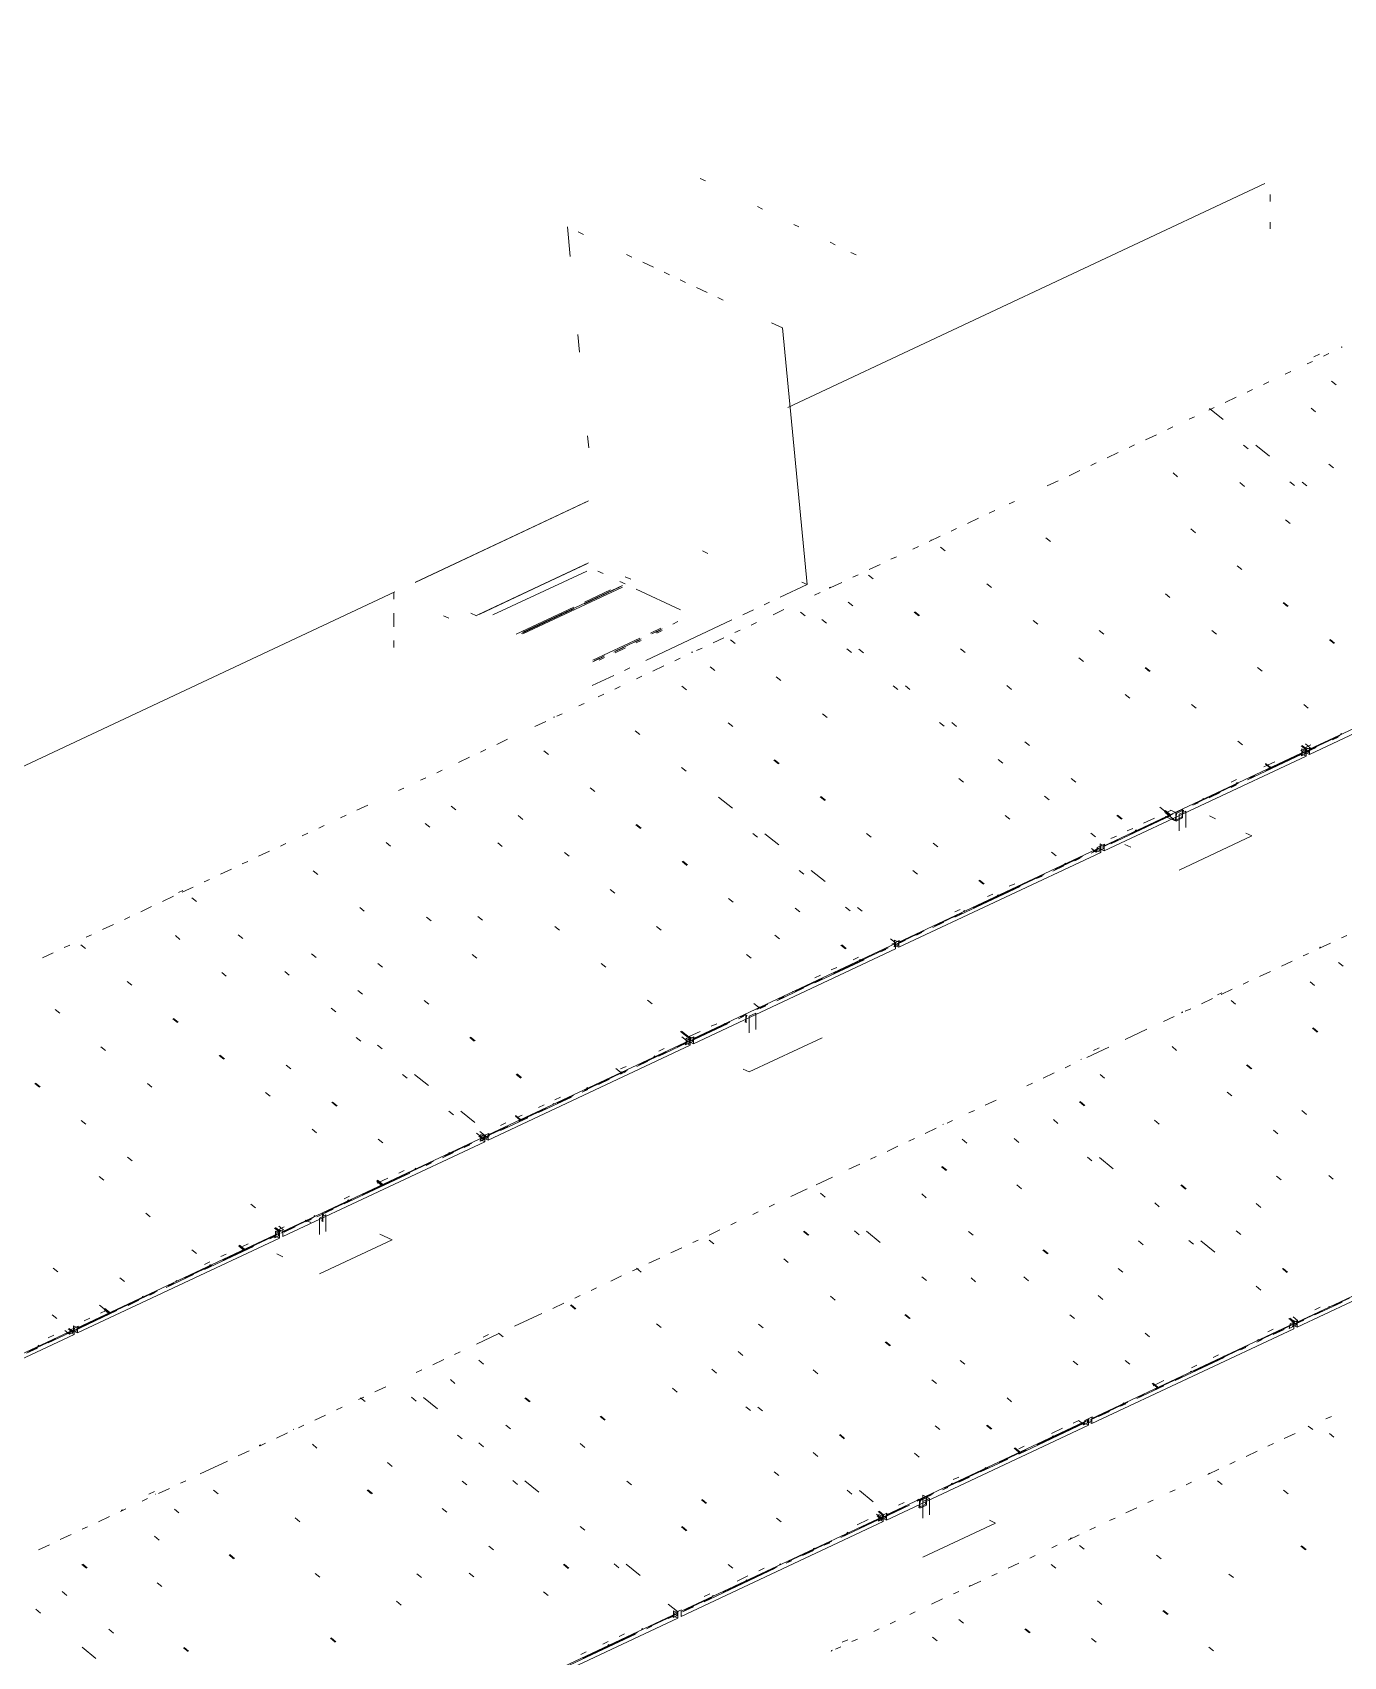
# Paper-space layout '03 3D Building and Roof' of a CAD drawing. Header units: millimetres. Extents: x 5 to 415, y 5 to 292.
# Drawn here: x 216.48 to 229.7, y 233.56 to 249.93 of the extents above; entities that cross this region are included whole.
import ezdxf

# ---------------------------------------------------------------- set-up
doc = ezdxf.new("R2010")
doc.units = ezdxf.units.MM
doc.layers.add('EXISTING', color=7, linetype='Continuous')
picture_1 = doc.add_image_def('image1.png', size_in_pixel=(1967, 1277))

# ---------------------------------------------------------------- blocks, each defined once
blk = doc.blocks.new('SHEET_03')
at = {"layer": 'EXISTING', "color": 250, "lineweight": 9}
for p, q in [((223.268, 248.431), (223.216, 248.456)), ((224.098, 246.149), (228.906, 248.406)), ((228.961, 248.294), (228.961, 248.224)), ((223.845, 248.148), (223.792, 248.173)), ((221.906, 247.668), (221.877, 247.969)), ((224.211, 247.968), (224.159, 247.993)), ((228.961, 248.016), (228.961, 247.947)), ((221.985, 247.918), (222.04, 247.892)), ((224.578, 247.788), (224.525, 247.813)), ((222.473, 247.689), (222.527, 247.664)), ((224.787, 247.685), (224.735, 247.711)), ((222.636, 247.613), (222.744, 247.562)), ((222.852, 247.511), (222.906, 247.486)), ((223.015, 247.435), (223.069, 247.409)), ((223.177, 247.358), (223.286, 247.307)), ((223.394, 247.257), (223.448, 247.231)), ((223.936, 247.002), (224.044, 246.951)), ((221.999, 246.705), (221.982, 246.885)), ((224.044, 246.951), (224.294, 244.363)), ((229.457, 246.684), (229.402, 246.659)), ((229.499, 246.665), (229.554, 246.691)), ((229.678, 246.756), (229.684, 246.759)), ((229.684, 246.759), (229.683, 246.752)), ((229.114, 246.484), (229.169, 246.51)), ((229.334, 246.587), (229.389, 246.613)), ((228.729, 246.303), (228.784, 246.329)), ((228.894, 246.381), (228.949, 246.406)), ((229.625, 246.377), (229.578, 246.414)), ((228.343, 246.122), (228.398, 246.148)), ((228.508, 246.2), (228.619, 246.251)), ((228.145, 246.029), (228.2, 246.055)), ((228.489, 246.027), (228.349, 246.139)), ((229.373, 246.141), (229.419, 246.104)), ((222.092, 245.741), (222.081, 245.862)), ((227.705, 245.822), (227.815, 245.874)), ((227.925, 245.926), (227.98, 245.952)), ((227.319, 245.641), (227.429, 245.693)), ((227.539, 245.745), (227.594, 245.771)), ((228.694, 245.77), (228.741, 245.733)), ((228.956, 245.657), (228.816, 245.768)), ((226.934, 245.461), (227.044, 245.512)), ((227.154, 245.564), (227.209, 245.59)), ((229.601, 245.539), (229.554, 245.577)), ((226.714, 245.357), (226.824, 245.409)), ((227.982, 245.488), (228.028, 245.45)), ((228.701, 245.353), (228.655, 245.391)), ((229.161, 245.399), (229.208, 245.362)), ((229.33, 245.36), (229.283, 245.397)), ((220.343, 244.386), (222.077, 245.2)), ((220.347, 244.388), (222.091, 245.207)), ((226.329, 245.176), (226.384, 245.202)), ((225.91, 244.98), (226.02, 245.032)), ((226.13, 245.083), (226.185, 245.109)), ((229.115, 245.017), (229.162, 244.98)), ((225.525, 244.799), (225.635, 244.851)), ((225.745, 244.902), (225.8, 244.928)), ((226.746, 244.796), (226.699, 244.833)), ((228.21, 244.886), (228.163, 244.924)), ((223.238, 244.702), (223.294, 244.676)), ((225.36, 244.721), (225.415, 244.747)), ((225.545, 244.816), (225.543, 244.808)), ((225.685, 244.704), (225.638, 244.741)), ((220.96, 244.052), (222.072, 244.573)), ((222.091, 244.582), (220.981, 244.061)), ((222.077, 244.576), (220.994, 244.067)), ((224.919, 244.515), (225.029, 244.566)), ((225.139, 244.618), (225.194, 244.644)), ((228.677, 244.516), (228.63, 244.553)), ((222.072, 244.5), (221.127, 244.057)), ((221.427, 243.883), (222.431, 244.354)), ((222.048, 244.17), (222.417, 244.343)), ((222.238, 244.474), (222.183, 244.5)), ((222.46, 244.37), (222.405, 244.396)), ((222.46, 244.443), (222.516, 244.417)), ((224.023, 244.236), (224.294, 244.363)), ((224.294, 244.363), (224.24, 244.388)), ((224.534, 244.334), (224.644, 244.386)), ((224.754, 244.437), (224.809, 244.463)), ((224.959, 244.423), (224.913, 244.46)), ((226.152, 244.334), (226.105, 244.371)), ((199.371, 234.541), (220.136, 244.289)), ((220.127, 244.285), (220.127, 244.215)), ((221.427, 243.866), (222.431, 244.337)), ((222.312, 244.311), (222.048, 244.187)), ((223.016, 244.109), (222.572, 244.318)), ((223.861, 244.159), (223.915, 244.185)), ((224.369, 244.256), (224.424, 244.282)), ((224.518, 244.327), (224.52, 244.334)), ((224.525, 244.33), (224.518, 244.327)), ((224.52, 244.334), (224.527, 244.338)), ((224.527, 244.338), (224.525, 244.33)), ((224.707, 244.186), (224.753, 244.149)), ((227.951, 244.234), (227.905, 244.271)), ((229.091, 244.179), (229.137, 244.142)), ((229.144, 244.145), (229.097, 244.182)), ((220.127, 244.077), (220.127, 243.938)), ((220.627, 244.05), (220.682, 244.024)), ((220.96, 244.05), (220.905, 244.076)), ((221.942, 244.137), (221.361, 243.864)), ((221.413, 243.872), (221.942, 244.12)), ((223.644, 244.058), (223.752, 244.109)), ((223.95, 244.06), (224.06, 244.112)), ((224.227, 244.086), (224.274, 244.049)), ((225.373, 244.086), (225.42, 244.049)), ((225.427, 244.052), (225.38, 244.089)), ((222.669, 243.6), (223.536, 244.007)), ((222.82, 243.923), (222.714, 243.873)), ((222.728, 243.867), (222.833, 243.917)), ((222.767, 243.882), (222.82, 243.906)), ((222.78, 243.875), (222.833, 243.9)), ((222.939, 243.966), (222.992, 243.991)), ((223.565, 243.879), (223.62, 243.905)), ((223.73, 243.956), (223.785, 243.982)), ((224.489, 243.973), (224.443, 244.01)), ((226.619, 243.963), (226.573, 244)), ((227.286, 243.863), (227.239, 243.9)), ((228.419, 243.863), (228.372, 243.9)), ((220.127, 243.799), (220.127, 243.73)), ((222.609, 243.824), (222.133, 243.601)), ((222.344, 243.683), (222.45, 243.733)), ((222.358, 243.694), (222.622, 243.818)), ((222.358, 243.677), (222.463, 243.727)), ((222.556, 243.782), (222.609, 243.807)), ((222.569, 243.776), (222.622, 243.801)), ((223.18, 243.698), (223.235, 243.724)), ((223.345, 243.776), (223.455, 243.827)), ((223.568, 243.77), (223.522, 243.807)), ((224.695, 243.715), (224.741, 243.678)), ((224.863, 243.676), (224.816, 243.713)), ((225.84, 243.715), (225.887, 243.678)), ((229.558, 243.808), (229.605, 243.771)), ((229.611, 243.774), (229.565, 243.811)), ((222.133, 243.584), (222.239, 243.634)), ((222.146, 243.594), (222.252, 243.644)), ((222.199, 243.603), (222.252, 243.627)), ((222.739, 243.491), (222.85, 243.543)), ((222.96, 243.595), (223.015, 243.621)), ((223.129, 243.681), (223.136, 243.685)), ((223.136, 243.685), (223.134, 243.677)), ((223.316, 243.533), (223.363, 243.496)), ((227.033, 243.626), (227.08, 243.589)), ((227.7, 243.526), (227.746, 243.489)), ((227.753, 243.492), (227.706, 243.529)), ((228.832, 243.527), (228.879, 243.49)), ((229.357, 242.704), (231.394, 243.66)), ((229.357, 242.652), (231.394, 243.608)), ((222.127, 243.346), (222.344, 243.447)), ((222.452, 243.498), (222.506, 243.524)), ((222.574, 243.414), (222.629, 243.44)), ((223.982, 243.433), (224.029, 243.396)), ((222.189, 243.233), (222.244, 243.259)), ((222.354, 243.311), (222.409, 243.336)), ((223.077, 243.303), (223.03, 243.34)), ((225.162, 243.344), (225.209, 243.307)), ((225.33, 243.305), (225.284, 243.342)), ((226.308, 243.345), (226.354, 243.307)), ((227.5, 243.255), (227.547, 243.218)), ((221.77, 243.036), (221.826, 243.062)), ((221.991, 243.14), (222.046, 243.166)), ((224.45, 243.062), (224.496, 243.025)), ((228.167, 243.155), (228.214, 243.118)), ((229.3, 243.156), (229.346, 243.119)), ((221.55, 242.933), (221.66, 242.985)), ((221.738, 243.028), (221.745, 243.032)), ((221.745, 243.032), (221.743, 243.024)), ((222.607, 242.853), (222.56, 242.89)), ((223.544, 242.932), (223.497, 242.969)), ((225.629, 242.974), (225.676, 242.936)), ((225.798, 242.935), (225.751, 242.972)), ((221.165, 242.752), (221.275, 242.804)), ((226.536, 242.743), (226.489, 242.78)), ((228.634, 242.784), (228.681, 242.747)), ((229.274, 242.737), (229.321, 242.7)), ((229.282, 242.708), (229.324, 242.688)), ((229.282, 242.656), (229.282, 242.708)), ((229.329, 242.704), (229.283, 242.741)), ((229.29, 242.725), (229.337, 242.687)), ((229.305, 242.712), (229.352, 242.675)), ((229.363, 242.72), (229.316, 242.757)), ((229.371, 242.749), (229.316, 242.723)), ((229.316, 242.723), (229.316, 242.671)), ((229.357, 242.704), (229.316, 242.723)), ((229.316, 242.671), (229.426, 242.723)), ((229.363, 242.72), (229.321, 242.7)), ((229.337, 242.687), (229.667, 242.843)), ((229.352, 242.675), (229.363, 242.72)), ((229.591, 242.8), (229.646, 242.826)), ((229.673, 242.859), (229.672, 242.852)), ((229.672, 242.852), (229.678, 242.855)), ((229.68, 242.862), (229.673, 242.859)), ((229.678, 242.855), (229.68, 242.862)), ((220.78, 242.571), (220.89, 242.623)), ((221, 242.675), (221.055, 242.701)), ((221.686, 242.65), (221.639, 242.687)), ((223.958, 242.595), (224.004, 242.558)), ((224.011, 242.561), (223.964, 242.598)), ((226.265, 242.564), (226.218, 242.601)), ((227.288, 241.732), (229.324, 242.688)), ((227.288, 241.68), (229.324, 242.636)), ((228.732, 242.397), (229.282, 242.656)), ((229.007, 242.578), (228.897, 242.527)), ((228.96, 242.518), (228.913, 242.555)), ((228.915, 242.562), (228.961, 242.525)), ((228.918, 242.491), (229.303, 242.672)), ((229.319, 242.659), (229.272, 242.696)), ((229.288, 242.685), (229.277, 242.639)), ((229.277, 242.639), (229.319, 242.659)), ((229.324, 242.636), (229.282, 242.656)), ((229.329, 242.704), (229.288, 242.685)), ((229.321, 242.7), (229.31, 242.655)), ((229.31, 242.655), (229.352, 242.675)), ((229.316, 242.671), (229.357, 242.652)), ((229.319, 242.659), (229.329, 242.704)), ((229.324, 242.688), (229.324, 242.636)), ((229.357, 242.652), (229.357, 242.704)), ((220.395, 242.391), (220.45, 242.416)), ((220.56, 242.468), (220.615, 242.494)), ((223.074, 242.482), (223.027, 242.519)), ((225.87, 242.372), (225.824, 242.409)), ((227.003, 242.373), (226.956, 242.41)), ((228.622, 242.398), (228.567, 242.372)), ((228.753, 242.413), (228.808, 242.439)), ((228.961, 242.525), (228.96, 242.518)), ((228.96, 242.518), (228.966, 242.521)), ((228.968, 242.528), (228.961, 242.525)), ((228.966, 242.521), (228.968, 242.528)), ((220.174, 242.287), (220.229, 242.313)), ((222.153, 242.279), (222.106, 242.316)), ((223.541, 242.111), (223.401, 242.222)), ((224.425, 242.225), (224.472, 242.187)), ((224.478, 242.191), (224.432, 242.228)), ((226.732, 242.193), (226.685, 242.23)), ((228.202, 242.155), (228.643, 242.362)), ((228.347, 242.216), (228.457, 242.268)), ((228.567, 242.32), (228.622, 242.346)), ((228.622, 242.366), (228.62, 242.358)), ((228.62, 242.358), (228.627, 242.361)), ((228.629, 242.369), (228.622, 242.366)), ((228.627, 242.361), (228.629, 242.369)), ((219.756, 242.091), (219.866, 242.142)), ((220.707, 242.132), (220.754, 242.094)), ((227.542, 241.845), (227.982, 242.052)), ((227.85, 242.121), (227.943, 242.047)), ((227.941, 242.04), (227.895, 242.077)), ((227.948, 242.043), (227.901, 242.08)), ((227.95, 242.05), (227.903, 242.087)), ((227.961, 242.087), (227.906, 242.062)), ((228.003, 241.987), (227.909, 242.061)), ((227.955, 242.089), (228.01, 242.066)), ((228.02, 242.06), (228.003, 241.987)), ((228.077, 242.097), (228.01, 242.066)), ((228.01, 242.066), (228.013, 241.981)), ((228.086, 242.091), (228.02, 242.06)), ((228.045, 242.05), (228.111, 242.081)), ((228.07, 242.019), (228.086, 242.091)), ((228.079, 242.013), (228.077, 242.097)), ((228.111, 241.914), (228.111, 242.081)), ((228.182, 242.139), (228.237, 242.165)), ((228.282, 242.206), (228.281, 242.199)), ((228.281, 242.199), (228.287, 242.202)), ((228.289, 242.209), (228.282, 242.206)), ((228.287, 242.202), (228.289, 242.209)), ((219.37, 241.91), (219.426, 241.936)), ((219.591, 242.013), (219.646, 242.039)), ((220.49, 241.918), (220.443, 241.955)), ((221.427, 241.997), (221.381, 242.035)), ((222.567, 241.942), (222.613, 241.905)), ((222.62, 241.908), (222.573, 241.945)), ((226.338, 242.001), (226.291, 242.038)), ((227.356, 241.751), (227.961, 242.035)), ((227.417, 242.036), (227.463, 241.999)), ((227.47, 242.002), (227.423, 242.039)), ((227.576, 241.907), (227.521, 241.881)), ((227.604, 241.888), (227.602, 241.88)), ((227.61, 241.891), (227.604, 241.888)), ((227.609, 241.883), (227.61, 241.891)), ((227.796, 242.01), (227.686, 241.958)), ((228.013, 241.981), (227.903, 242.027)), ((227.943, 242.047), (227.941, 242.04)), ((227.941, 242.04), (227.948, 242.043)), ((227.95, 242.05), (227.943, 242.047)), ((227.948, 242.043), (227.95, 242.05)), ((228.003, 241.987), (228.07, 242.019)), ((228.013, 241.981), (228.079, 242.013)), ((228.045, 242.05), (228.045, 241.883)), ((228.411, 242.003), (228.35, 242.032)), ((218.985, 241.729), (219.04, 241.755)), ((219.205, 241.832), (219.26, 241.858)), ((220.095, 241.726), (220.049, 241.763)), ((221.175, 241.761), (221.221, 241.724)), ((223.746, 241.854), (223.793, 241.817)), ((224.008, 241.741), (223.868, 241.852)), ((224.892, 241.854), (224.939, 241.817)), ((225.612, 241.72), (225.565, 241.757)), ((227.199, 241.822), (227.153, 241.86)), ((227.259, 241.733), (227.218, 241.713)), ((227.251, 241.729), (227.241, 241.683)), ((227.246, 241.752), (227.246, 241.7)), ((227.288, 241.732), (227.246, 241.752)), ((227.249, 241.687), (227.259, 241.733)), ((227.293, 241.748), (227.251, 241.729)), ((227.267, 241.716), (227.432, 241.793)), ((227.282, 241.703), (227.293, 241.748)), ((227.288, 241.68), (227.288, 241.732)), ((227.411, 241.829), (227.356, 241.803)), ((227.495, 241.745), (227.556, 241.716)), ((227.602, 241.88), (227.609, 241.883)), ((228.045, 241.487), (228.778, 241.831)), ((228.778, 241.831), (228.717, 241.86)), ((218.6, 241.548), (218.655, 241.574)), ((218.765, 241.626), (218.875, 241.677)), ((221.895, 241.627), (221.848, 241.664)), ((223.034, 241.572), (223.081, 241.534)), ((223.087, 241.538), (223.041, 241.575)), ((225.218, 240.76), (227.254, 241.716)), ((225.218, 240.708), (227.254, 241.664)), ((226.805, 241.631), (226.758, 241.668)), ((226.793, 241.493), (227.068, 241.623)), ((226.992, 241.581), (227.047, 241.606)), ((227.158, 241.658), (227.213, 241.684)), ((227.207, 241.668), (227.161, 241.705)), ((227.178, 241.674), (227.233, 241.7)), ((227.218, 241.713), (227.207, 241.668)), ((227.207, 241.668), (227.249, 241.687)), ((227.254, 241.664), (227.213, 241.684)), ((227.241, 241.683), (227.282, 241.703)), ((227.246, 241.7), (227.288, 241.68)), ((227.254, 241.716), (227.254, 241.664)), ((218.38, 241.445), (218.49, 241.496)), ((219.316, 241.479), (219.363, 241.441)), ((224.214, 241.483), (224.26, 241.446)), ((224.475, 241.37), (224.335, 241.481)), ((225.359, 241.483), (225.406, 241.446)), ((225.968, 241.106), (226.683, 241.442)), ((226.607, 241.4), (226.662, 241.426)), ((226.772, 241.477), (226.882, 241.529)), ((226.892, 241.553), (226.89, 241.546)), ((226.89, 241.546), (226.897, 241.549)), ((226.898, 241.556), (226.892, 241.553)), ((226.897, 241.549), (226.898, 241.556)), ((217.958, 241.26), (218, 241.28)), ((217.995, 241.264), (218.105, 241.315)), ((218.215, 241.367), (218.27, 241.393)), ((222.308, 241.29), (222.355, 241.253)), ((225.782, 241.012), (226.442, 241.322)), ((226.026, 241.383), (226.073, 241.346)), ((226.079, 241.349), (226.032, 241.386)), ((226.167, 241.245), (226.112, 241.219)), ((226.213, 241.235), (226.211, 241.227)), ((226.219, 241.238), (226.213, 241.235)), ((226.218, 241.23), (226.219, 241.238)), ((226.387, 241.348), (226.332, 241.323)), ((217.576, 241.067), (217.686, 241.119)), ((217.796, 241.171), (217.906, 241.222)), ((218.14, 241.169), (218.093, 241.206)), ((219.784, 241.108), (219.83, 241.071)), ((223.501, 241.201), (223.548, 241.164)), ((224.221, 241.067), (224.174, 241.104)), ((224.681, 241.112), (224.728, 241.075)), ((224.849, 241.073), (224.803, 241.11)), ((225.837, 241.09), (225.782, 241.064)), ((225.873, 241.075), (225.872, 241.068)), ((225.872, 241.068), (225.878, 241.071)), ((225.88, 241.078), (225.873, 241.075)), ((225.878, 241.071), (225.88, 241.078)), ((226.211, 241.227), (226.218, 241.23)), ((217.191, 240.886), (217.301, 240.938)), ((217.411, 240.99), (217.466, 241.016)), ((220.504, 240.974), (220.457, 241.011)), ((220.976, 241.019), (221.023, 240.982)), ((221.798, 240.88), (221.752, 240.917)), ((222.776, 240.919), (222.822, 240.882)), ((225.561, 240.909), (225.672, 240.96)), ((225.582, 240.925), (225.857, 241.054)), ((217.026, 240.809), (217.081, 240.835)), ((217.926, 240.826), (217.972, 240.788)), ((218.607, 240.798), (218.56, 240.835)), ((223.148, 239.789), (225.185, 240.745)), ((223.968, 240.83), (224.015, 240.793)), ((225.135, 240.794), (225.181, 240.757)), ((225.19, 240.761), (225.148, 240.741)), ((225.181, 240.757), (225.171, 240.712)), ((225.176, 240.78), (225.176, 240.728)), ((225.218, 240.76), (225.176, 240.78)), ((225.176, 240.728), (225.286, 240.78)), ((225.179, 240.715), (225.19, 240.761)), ((225.223, 240.777), (225.181, 240.757)), ((225.185, 240.745), (225.185, 240.693)), ((225.197, 240.744), (225.472, 240.873)), ((225.213, 240.731), (225.223, 240.777)), ((225.218, 240.708), (225.218, 240.76)), ((225.396, 240.831), (225.451, 240.857)), ((229.459, 240.699), (229.569, 240.75)), ((229.679, 240.802), (229.734, 240.828)), ((216.585, 240.602), (216.695, 240.654)), ((216.805, 240.706), (216.86, 240.731)), ((217.02, 240.695), (216.973, 240.732)), ((219.345, 240.607), (219.298, 240.644)), ((220.917, 240.637), (220.964, 240.6)), ((223.148, 239.737), (225.185, 240.693)), ((223.729, 240.6), (223.682, 240.637)), ((224.372, 240.35), (224.868, 240.583)), ((224.558, 240.444), (225.109, 240.703)), ((224.635, 240.73), (224.682, 240.693)), ((224.688, 240.696), (224.642, 240.733)), ((224.813, 240.609), (224.758, 240.583)), ((224.822, 240.582), (224.82, 240.574)), ((224.828, 240.585), (224.822, 240.582)), ((224.827, 240.577), (224.828, 240.585)), ((225.033, 240.661), (225.088, 240.686)), ((225.171, 240.712), (225.213, 240.731)), ((225.176, 240.728), (225.218, 240.708)), ((229.294, 240.621), (229.349, 240.647)), ((229.461, 240.7), (229.463, 240.708)), ((229.468, 240.704), (229.461, 240.7)), ((229.463, 240.708), (229.47, 240.711)), ((229.47, 240.711), (229.468, 240.704)), ((218.393, 240.455), (218.439, 240.418)), ((219.074, 240.427), (219.028, 240.464)), ((220.012, 240.507), (219.965, 240.544)), ((222.266, 240.509), (222.219, 240.546)), ((224.427, 240.428), (224.372, 240.402)), ((224.592, 240.506), (224.537, 240.48)), ((224.82, 240.574), (224.827, 240.577)), ((228.854, 240.414), (228.964, 240.466)), ((229.074, 240.518), (229.184, 240.569)), ((229.649, 240.555), (229.696, 240.517)), ((217.487, 240.325), (217.44, 240.362)), ((219.812, 240.236), (219.766, 240.273)), ((223.987, 240.17), (224.262, 240.299)), ((224.148, 240.259), (224.15, 240.266)), ((224.173, 240.263), (224.448, 240.393)), ((228.468, 240.233), (228.578, 240.285)), ((228.688, 240.337), (228.744, 240.363)), ((229.409, 240.322), (229.363, 240.36)), ((219.542, 240.057), (219.495, 240.094)), ((220.479, 240.136), (220.432, 240.173)), ((222.733, 240.139), (222.686, 240.176)), ((223.757, 240.141), (223.804, 240.104)), ((223.788, 240.082), (223.898, 240.134)), ((223.804, 240.104), (223.802, 240.096)), ((223.802, 240.096), (223.809, 240.099)), ((223.81, 240.107), (223.804, 240.104)), ((223.809, 240.099), (223.81, 240.107)), ((223.822, 240.092), (223.877, 240.118)), ((224.008, 240.186), (224.063, 240.212)), ((228.105, 240.063), (228.16, 240.089)), ((228.27, 240.14), (228.38, 240.192)), ((228.432, 240.23), (228.474, 240.249)), ((228.613, 240.135), (228.567, 240.173)), ((216.761, 240.043), (216.715, 240.08)), ((217.901, 239.988), (217.948, 239.951)), ((217.954, 239.954), (217.908, 239.991)), ((223.106, 239.756), (223.492, 239.937)), ((223.127, 239.772), (223.513, 239.953)), ((223.382, 239.937), (223.327, 239.912)), ((223.464, 239.944), (223.462, 239.937)), ((223.462, 239.937), (223.469, 239.94)), ((223.602, 239.989), (223.657, 240.015)), ((223.623, 240.005), (223.678, 240.031)), ((223.686, 240.025), (223.669, 239.953)), ((223.676, 240.031), (223.679, 239.947)), ((223.711, 240.015), (223.777, 240.046)), ((223.711, 240.015), (223.711, 239.848)), ((223.777, 239.88), (223.777, 240.046)), ((227.885, 239.959), (227.995, 240.011)), ((228.071, 240.047), (228.072, 240.055)), ((228.077, 240.051), (228.071, 240.047)), ((228.072, 240.055), (228.079, 240.058)), ((228.079, 240.058), (228.077, 240.051)), ((219.747, 239.799), (219.794, 239.762)), ((220.893, 239.799), (220.939, 239.762)), ((220.946, 239.765), (220.899, 239.802)), ((221.078, 238.817), (223.115, 239.773)), ((223.018, 239.859), (223.112, 239.785)), ((223.12, 239.789), (223.027, 239.863)), ((223.032, 239.807), (223.078, 239.77)), ((223.094, 239.757), (223.047, 239.794)), ((223.078, 239.77), (223.068, 239.724)), ((223.073, 239.793), (223.115, 239.773)), ((223.073, 239.741), (223.073, 239.793)), ((223.12, 239.789), (223.078, 239.77)), ((223.112, 239.785), (223.101, 239.74)), ((223.216, 239.86), (223.106, 239.808)), ((223.106, 239.808), (223.106, 239.756)), ((223.148, 239.789), (223.106, 239.808)), ((223.11, 239.744), (223.12, 239.789)), ((223.153, 239.805), (223.112, 239.785)), ((223.115, 239.773), (223.115, 239.721)), ((223.143, 239.759), (223.153, 239.805)), ((223.148, 239.737), (223.148, 239.789)), ((223.711, 239.452), (224.444, 239.797)), ((227.499, 239.778), (227.719, 239.882)), ((229.388, 239.892), (229.435, 239.854)), ((229.442, 239.857), (229.395, 239.896)), ((217.175, 239.706), (217.222, 239.669)), ((218.368, 239.617), (218.415, 239.58)), ((218.421, 239.583), (218.375, 239.62)), ((220.009, 239.686), (219.962, 239.723)), ((221.078, 238.765), (223.115, 239.721)), ((222.599, 239.524), (222.874, 239.653)), ((222.752, 239.61), (222.75, 239.603)), ((222.75, 239.603), (222.757, 239.606)), ((222.759, 239.613), (222.752, 239.61)), ((222.757, 239.606), (222.759, 239.613)), ((222.798, 239.611), (223.073, 239.741)), ((222.853, 239.689), (222.798, 239.663)), ((222.984, 239.705), (223.094, 239.757)), ((223.068, 239.724), (223.11, 239.744)), ((223.115, 239.721), (223.073, 239.741)), ((223.101, 239.74), (223.143, 239.759)), ((223.106, 239.756), (223.148, 239.737)), ((227.114, 239.598), (227.334, 239.701)), ((227.238, 239.695), (227.182, 239.669)), ((228.018, 239.669), (227.972, 239.707)), ((219.088, 239.483), (219.041, 239.52)), ((222.048, 239.266), (222.488, 239.473)), ((222.366, 239.488), (222.413, 239.451)), ((222.413, 239.451), (222.411, 239.443)), ((222.411, 239.443), (222.418, 239.446)), ((222.468, 239.508), (222.413, 239.482)), ((222.413, 239.43), (222.468, 239.456)), ((222.419, 239.454), (222.413, 239.451)), ((222.418, 239.446), (222.419, 239.454)), ((222.578, 239.508), (222.688, 239.56)), ((223.65, 239.481), (223.711, 239.452)), ((226.674, 239.391), (226.784, 239.443)), ((226.894, 239.494), (226.949, 239.52)), ((227.054, 239.577), (227.061, 239.58)), ((228.723, 239.52), (228.769, 239.482)), ((228.776, 239.485), (228.729, 239.523)), ((216.51, 239.335), (216.557, 239.298)), ((216.563, 239.301), (216.517, 239.338)), ((217.643, 239.335), (217.689, 239.298)), ((220.214, 239.428), (220.261, 239.391)), ((220.476, 239.315), (220.336, 239.426)), ((221.36, 239.428), (221.407, 239.391)), ((221.413, 239.395), (221.367, 239.432)), ((222.027, 239.25), (222.082, 239.275)), ((222.073, 239.291), (222.072, 239.284)), ((222.072, 239.284), (222.078, 239.287)), ((222.08, 239.294), (222.073, 239.291)), ((222.078, 239.287), (222.08, 239.294)), ((222.192, 239.327), (222.303, 239.379)), ((226.509, 239.313), (226.564, 239.339)), ((227.293, 239.389), (227.247, 239.427)), ((218.835, 239.246), (218.882, 239.209)), ((219.502, 239.146), (219.549, 239.109)), ((219.555, 239.112), (219.508, 239.149)), ((221.587, 239.043), (221.917, 239.198)), ((221.642, 239.121), (221.587, 239.095)), ((221.734, 239.132), (221.732, 239.125)), ((221.732, 239.125), (221.739, 239.128)), ((221.74, 239.135), (221.734, 239.132)), ((221.739, 239.128), (221.74, 239.135)), ((221.807, 239.198), (221.752, 239.172)), ((221.773, 239.137), (221.938, 239.214)), ((226.09, 239.117), (226.2, 239.169)), ((227.04, 239.15), (227.086, 239.112)), ((227.093, 239.115), (227.047, 239.153)), ((228.576, 239.211), (228.529, 239.249)), ((216.977, 238.964), (217.024, 238.927)), ((220.681, 239.058), (220.728, 239.02)), ((220.943, 238.944), (220.803, 239.056)), ((221.202, 238.862), (221.477, 238.991)), ((221.399, 238.968), (221.353, 239.005)), ((221.401, 238.976), (221.354, 239.013)), ((221.422, 239.017), (221.367, 238.992)), ((221.388, 238.956), (221.663, 239.085)), ((221.394, 238.973), (221.393, 238.965)), ((221.393, 238.965), (221.399, 238.968)), ((221.401, 238.976), (221.394, 238.973)), ((221.399, 238.968), (221.401, 238.976)), ((225.705, 238.936), (225.76, 238.962)), ((225.925, 239.039), (225.98, 239.065)), ((226.822, 238.934), (226.776, 238.972)), ((227.797, 238.966), (227.844, 238.927)), ((229.28, 239.062), (229.327, 239.024)), ((219.009, 237.845), (221.045, 238.801)), ((219.303, 238.876), (219.349, 238.839)), ((220.962, 238.835), (221.009, 238.798)), ((221.024, 238.785), (220.977, 238.822)), ((220.985, 238.805), (221.031, 238.768)), ((221.04, 238.772), (220.993, 238.809)), ((220.995, 238.851), (221.042, 238.814)), ((221.009, 238.798), (220.998, 238.753)), ((221.003, 238.821), (221.045, 238.801)), ((221.003, 238.769), (221.003, 238.821)), ((221.05, 238.818), (221.009, 238.798)), ((221.026, 238.825), (221.073, 238.788)), ((221.042, 238.814), (221.031, 238.768)), ((221.031, 238.768), (221.073, 238.788)), ((221.037, 238.784), (221.092, 238.81)), ((221.037, 238.784), (221.078, 238.765)), ((221.04, 238.772), (221.05, 238.818)), ((221.084, 238.833), (221.042, 238.814)), ((221.045, 238.801), (221.045, 238.749)), ((221.057, 238.801), (221.278, 238.904)), ((221.073, 238.788), (221.084, 238.833)), ((221.078, 238.765), (221.078, 238.817)), ((221.257, 238.94), (221.202, 238.914)), ((225.32, 238.755), (225.375, 238.781)), ((225.485, 238.833), (225.595, 238.884)), ((225.663, 238.924), (225.67, 238.927)), ((226.427, 238.742), (226.381, 238.781)), ((229.04, 238.829), (228.994, 238.867)), ((219.009, 237.793), (221.045, 238.749)), ((219.969, 238.775), (220.016, 238.738)), ((220.618, 238.588), (220.728, 238.64)), ((220.639, 238.604), (220.914, 238.733)), ((220.682, 238.638), (220.681, 238.631)), ((220.681, 238.631), (220.687, 238.634)), ((220.689, 238.641), (220.682, 238.638)), ((220.687, 238.634), (220.689, 238.641)), ((220.838, 238.691), (220.893, 238.717)), ((220.998, 238.753), (221.04, 238.772)), ((221.045, 238.749), (221.003, 238.769)), ((225.099, 238.652), (225.209, 238.703)), ((225.902, 238.736), (225.856, 238.774)), ((217.444, 238.593), (217.491, 238.556)), ((219.813, 238.217), (220.529, 238.553)), ((220.233, 238.459), (220.178, 238.433)), ((220.343, 238.479), (220.341, 238.472)), ((220.341, 238.472), (220.348, 238.475)), ((220.35, 238.482), (220.343, 238.479)), ((220.348, 238.475), (220.35, 238.482)), ((220.453, 238.51), (220.508, 238.536)), ((224.714, 238.471), (224.824, 238.523)), ((224.934, 238.574), (224.989, 238.6)), ((225.649, 238.497), (225.695, 238.459)), ((225.702, 238.462), (225.656, 238.5)), ((227.119, 238.593), (227.165, 238.555)), ((227.38, 238.476), (227.24, 238.59)), ((217.205, 238.363), (217.158, 238.4)), ((219.627, 238.123), (220.288, 238.433)), ((220.002, 238.312), (219.955, 238.349)), ((219.957, 238.357), (220.003, 238.32)), ((220.068, 238.382), (219.958, 238.33)), ((220.008, 238.315), (219.962, 238.352)), ((220.01, 238.323), (219.963, 238.36)), ((220.003, 238.32), (220.002, 238.312)), ((220.002, 238.312), (220.008, 238.315)), ((220.01, 238.323), (220.003, 238.32)), ((220.008, 238.315), (220.01, 238.323)), ((224.384, 238.316), (224.549, 238.393)), ((226.406, 238.313), (226.453, 238.274)), ((228.062, 238.31), (228.108, 238.272)), ((228.115, 238.275), (228.069, 238.313)), ((229.073, 238.364), (229.026, 238.402)), ((229.598, 238.371), (229.551, 238.409)), ((219.428, 238.036), (219.703, 238.165)), ((219.682, 238.201), (219.627, 238.175)), ((219.664, 238.16), (219.662, 238.153)), ((219.662, 238.153), (219.669, 238.156)), ((219.671, 238.163), (219.664, 238.16)), ((219.669, 238.156), (219.671, 238.163)), ((224.13, 238.197), (224.295, 238.274)), ((224.474, 238.191), (224.427, 238.23)), ((225.449, 238.223), (225.495, 238.185)), ((227.844, 238.094), (227.798, 238.132)), ((228.819, 238.125), (228.866, 238.087)), ((217.672, 237.992), (217.626, 238.029)), ((218.733, 238.084), (218.687, 238.121)), ((218.988, 237.829), (219.318, 237.984)), ((219.242, 237.942), (219.297, 237.968)), ((219.325, 238.001), (219.323, 237.994)), ((219.323, 237.994), (219.33, 237.997)), ((219.331, 238.004), (219.325, 238.001)), ((219.33, 237.997), (219.331, 238.004)), ((219.418, 238.022), (219.352, 237.991)), ((219.377, 237.98), (219.443, 238.012)), ((219.377, 237.98), (219.377, 237.814)), ((219.402, 237.949), (219.418, 238.022)), ((219.407, 238.019), (219.517, 238.071)), ((219.411, 237.943), (219.409, 238.028)), ((219.443, 237.845), (219.443, 238.012)), ((223.745, 238.016), (223.8, 238.042)), ((223.91, 238.093), (223.965, 238.119)), ((216.939, 236.874), (218.975, 237.83)), ((218.404, 237.555), (218.954, 237.813)), ((218.879, 237.771), (218.934, 237.797)), ((218.925, 237.879), (218.972, 237.842)), ((218.939, 237.826), (218.928, 237.781)), ((218.928, 237.781), (218.97, 237.8)), ((218.98, 237.846), (218.934, 237.883)), ((218.934, 237.849), (218.975, 237.83)), ((218.934, 237.797), (218.934, 237.849)), ((218.975, 237.778), (218.934, 237.797)), ((218.98, 237.846), (218.939, 237.826)), ((218.972, 237.842), (218.962, 237.797)), ((219.014, 237.862), (218.967, 237.899)), ((219.022, 237.891), (218.967, 237.865)), ((219.009, 237.845), (218.967, 237.865)), ((218.97, 237.8), (218.98, 237.846)), ((219.014, 237.862), (218.972, 237.842)), ((218.975, 237.83), (218.975, 237.778)), ((219.009, 237.793), (219.009, 237.845)), ((219.022, 237.839), (219.132, 237.89)), ((219.29, 237.935), (219.235, 237.958)), ((220.11, 237.762), (219.988, 237.819)), ((223.305, 237.809), (223.415, 237.861)), ((223.525, 237.913), (223.58, 237.938)), ((224.258, 237.844), (224.304, 237.806)), ((224.311, 237.809), (224.265, 237.847)), ((224.77, 237.851), (224.817, 237.812)), ((225.031, 237.733), (224.892, 237.848)), ((225.967, 237.806), (225.92, 237.844)), ((228.619, 237.852), (228.666, 237.813)), ((229.232, 236.932), (231.269, 237.888)), ((229.232, 236.88), (231.269, 237.836)), ((216.939, 236.822), (218.975, 237.778)), ((218.14, 237.622), (218.093, 237.659)), ((218.218, 237.461), (218.713, 237.694)), ((218.611, 237.659), (218.564, 237.696)), ((218.566, 237.704), (218.613, 237.666)), ((218.617, 237.662), (218.571, 237.699)), ((218.619, 237.67), (218.572, 237.707)), ((218.658, 237.72), (218.603, 237.694)), ((218.613, 237.666), (218.611, 237.659)), ((218.611, 237.659), (218.617, 237.662)), ((218.619, 237.67), (218.613, 237.666)), ((218.617, 237.662), (218.619, 237.67)), ((219.377, 237.418), (220.11, 237.762)), ((222.92, 237.628), (223.03, 237.68)), ((223.14, 237.732), (223.195, 237.758)), ((223.354, 237.719), (223.307, 237.757)), ((226.671, 237.657), (226.717, 237.619)), ((226.724, 237.622), (226.678, 237.66)), ((227.682, 237.711), (227.635, 237.749)), ((228.141, 237.753), (228.187, 237.715)), ((228.402, 237.636), (228.262, 237.75)), ((216.694, 237.474), (216.741, 237.437)), ((218.019, 237.374), (218.294, 237.503)), ((218.273, 237.539), (218.218, 237.513)), ((218.273, 237.507), (218.271, 237.5)), ((218.271, 237.5), (218.278, 237.503)), ((218.28, 237.51), (218.273, 237.507)), ((218.278, 237.503), (218.28, 237.51)), ((218.438, 237.617), (218.383, 237.591)), ((218.949, 237.618), (219.01, 237.59)), ((222.534, 237.448), (222.589, 237.473)), ((222.575, 237.474), (222.622, 237.436)), ((222.699, 237.525), (222.809, 237.577)), ((224.058, 237.57), (224.104, 237.532)), ((227.428, 237.472), (227.475, 237.434)), ((229.084, 237.47), (229.13, 237.431)), ((229.137, 237.435), (229.091, 237.473)), ((217.414, 237.34), (217.367, 237.377)), ((217.833, 237.28), (218.108, 237.41)), ((217.854, 237.297), (217.909, 237.322)), ((217.934, 237.348), (217.932, 237.341)), ((217.932, 237.341), (217.939, 237.344)), ((217.94, 237.351), (217.934, 237.348)), ((217.939, 237.344), (217.94, 237.351)), ((222.314, 237.344), (222.424, 237.396)), ((225.496, 237.351), (225.449, 237.389)), ((225.946, 237.376), (225.992, 237.338)), ((226.524, 237.348), (226.478, 237.386)), ((216.918, 236.857), (217.744, 237.245)), ((217.448, 237.099), (217.558, 237.151)), ((217.594, 237.188), (217.593, 237.181)), ((217.601, 237.192), (217.594, 237.188)), ((217.668, 237.203), (217.723, 237.229)), ((221.951, 237.173), (222.006, 237.199)), ((222.116, 237.251), (222.171, 237.277)), ((224.576, 237.153), (224.529, 237.191)), ((227.228, 237.199), (227.275, 237.16)), ((228.866, 237.254), (228.82, 237.292)), ((229.597, 237.097), (229.762, 237.174)), ((216.682, 237.003), (216.729, 236.966)), ((216.897, 236.841), (217.337, 237.048)), ((217.161, 237.103), (217.255, 237.029)), ((217.227, 237.048), (217.172, 237.022)), ((217.253, 237.022), (217.206, 237.059)), ((217.26, 237.025), (217.213, 237.062)), ((217.262, 237.032), (217.215, 237.069)), ((217.255, 237.029), (217.253, 237.022)), ((217.253, 237.022), (217.26, 237.025)), ((217.262, 237.032), (217.255, 237.029)), ((217.26, 237.025), (217.262, 237.032)), ((221.345, 236.889), (221.62, 237.018)), ((221.73, 237.07), (221.84, 237.122)), ((221.91, 237.101), (221.956, 237.063)), ((221.963, 237.066), (221.916, 237.104)), ((225.28, 237.004), (225.326, 236.966)), ((225.333, 236.969), (225.287, 237.007)), ((226.989, 236.966), (226.942, 237.004)), ((229.238, 236.948), (229.192, 236.986)), ((229.212, 236.916), (229.487, 237.045)), ((229.411, 237.003), (229.686, 237.132)), ((229.466, 237.081), (229.411, 237.055)), ((229.553, 237.084), (229.555, 237.091)), ((214.869, 235.902), (216.905, 236.858)), ((216.644, 236.722), (216.864, 236.825)), ((216.859, 236.809), (216.812, 236.846)), ((216.83, 236.816), (216.885, 236.842)), ((216.845, 236.862), (216.892, 236.825)), ((216.9, 236.829), (216.854, 236.866)), ((216.869, 236.855), (216.859, 236.809)), ((216.859, 236.809), (216.9, 236.829)), ((216.905, 236.806), (216.864, 236.825)), ((216.911, 236.874), (216.869, 236.855)), ((216.902, 236.87), (216.892, 236.825)), ((216.892, 236.825), (216.934, 236.844)), ((216.897, 236.893), (216.897, 236.841)), ((216.939, 236.874), (216.897, 236.893)), ((216.897, 236.841), (216.939, 236.822)), ((216.9, 236.829), (216.911, 236.874)), ((216.944, 236.89), (216.902, 236.87)), ((216.905, 236.858), (216.905, 236.806)), ((216.934, 236.844), (216.944, 236.89)), ((216.939, 236.822), (216.939, 236.874)), ((217.062, 236.971), (217.007, 236.945)), ((221.184, 236.821), (221.231, 236.783)), ((222.822, 236.876), (222.776, 236.914)), ((223.85, 236.873), (223.804, 236.911)), ((227.163, 235.961), (229.199, 236.917)), ((227.163, 235.909), (229.199, 236.865)), ((227.746, 236.782), (227.7, 236.82)), ((228.848, 236.745), (229.178, 236.9)), ((228.992, 236.859), (228.937, 236.833)), ((228.992, 236.807), (229.102, 236.858)), ((229.15, 236.967), (229.196, 236.929)), ((229.163, 236.913), (229.152, 236.868)), ((229.152, 236.868), (229.193, 236.888)), ((229.205, 236.933), (229.158, 236.971)), ((229.205, 236.933), (229.163, 236.913)), ((229.18, 236.942), (229.227, 236.903)), ((229.196, 236.929), (229.185, 236.884)), ((229.185, 236.884), (229.227, 236.903)), ((229.191, 236.952), (229.191, 236.9)), ((229.232, 236.932), (229.191, 236.952)), ((229.191, 236.9), (229.301, 236.951)), ((229.191, 236.9), (229.232, 236.88)), ((229.193, 236.888), (229.205, 236.933)), ((229.238, 236.948), (229.196, 236.929)), ((229.199, 236.917), (229.199, 236.865)), ((229.227, 236.903), (229.238, 236.948)), ((229.232, 236.88), (229.232, 236.932)), ((214.869, 235.85), (216.905, 236.806)), ((216.424, 236.619), (216.534, 236.67)), ((216.444, 236.635), (216.72, 236.764)), ((216.543, 236.695), (216.541, 236.688)), ((216.541, 236.688), (216.548, 236.691)), ((216.549, 236.698), (216.543, 236.695)), ((216.548, 236.691), (216.549, 236.698)), ((216.699, 236.8), (216.644, 236.774)), ((220.96, 236.708), (221.18, 236.812)), ((221.083, 236.805), (221.028, 236.78)), ((225.08, 236.73), (225.126, 236.692)), ((225.133, 236.695), (225.087, 236.733)), ((228.187, 236.435), (228.738, 236.694)), ((228.662, 236.652), (228.717, 236.677)), ((228.827, 236.729), (228.882, 236.755)), ((228.836, 236.753), (228.835, 236.746)), ((228.835, 236.746), (228.841, 236.749)), ((228.843, 236.757), (228.836, 236.753)), ((228.841, 236.749), (228.843, 236.757)), ((220.52, 236.502), (220.63, 236.553)), ((220.74, 236.605), (220.795, 236.631)), ((220.984, 236.547), (221.031, 236.509)), ((223.597, 236.634), (223.644, 236.596)), ((225.837, 236.546), (225.884, 236.507)), ((227.021, 236.501), (226.974, 236.539)), ((227.546, 236.508), (227.5, 236.546)), ((228.002, 236.342), (228.497, 236.574)), ((228.222, 236.497), (228.167, 236.471)), ((228.442, 236.6), (228.387, 236.574)), ((228.495, 236.587), (228.502, 236.59)), ((220.354, 236.424), (220.409, 236.45)), ((220.744, 236.314), (220.698, 236.353)), ((223.38, 236.418), (223.333, 236.456)), ((224.355, 236.449), (224.401, 236.411)), ((225.598, 236.313), (225.551, 236.351)), ((227.891, 236.342), (227.781, 236.29)), ((227.802, 236.254), (228.077, 236.384)), ((228.158, 236.435), (228.156, 236.428)), ((228.156, 236.428), (228.162, 236.431)), ((228.164, 236.438), (228.158, 236.435)), ((228.162, 236.431), (228.164, 236.438)), ((219.771, 236.15), (219.826, 236.176)), ((219.793, 236.168), (219.84, 236.13)), ((219.936, 236.228), (220.046, 236.279)), ((220.306, 236.175), (220.352, 236.136)), ((220.567, 236.057), (220.427, 236.172)), ((221.449, 236.165), (221.495, 236.127)), ((221.502, 236.13), (221.455, 236.168)), ((222.985, 236.226), (222.938, 236.264)), ((226.355, 236.129), (226.309, 236.167)), ((227.616, 236.161), (227.891, 236.29)), ((227.637, 236.177), (227.692, 236.203)), ((227.772, 236.314), (227.818, 236.275)), ((227.825, 236.279), (227.778, 236.317)), ((227.818, 236.275), (227.816, 236.268)), ((227.816, 236.268), (227.823, 236.271)), ((227.825, 236.279), (227.818, 236.275)), ((227.823, 236.271), (227.825, 236.279)), ((219.551, 236.047), (219.606, 236.073)), ((223.676, 236.077), (223.723, 236.039)), ((223.844, 236.036), (223.798, 236.074)), ((227.142, 235.944), (227.527, 236.125)), ((227.231, 235.98), (227.341, 236.031)), ((227.451, 236.083), (227.506, 236.109)), ((227.479, 236.116), (227.477, 236.109)), ((227.477, 236.109), (227.484, 236.112)), ((227.485, 236.119), (227.479, 236.116)), ((227.484, 236.112), (227.485, 236.119)), ((219.114, 235.849), (219.121, 235.852)), ((219.165, 235.866), (219.22, 235.892)), ((219.33, 235.943), (219.44, 235.995)), ((221.302, 235.856), (221.255, 235.894)), ((222.206, 235.981), (222.253, 235.943)), ((222.259, 235.946), (222.213, 235.984)), ((225.093, 234.989), (227.129, 235.945)), ((225.093, 234.937), (227.129, 235.893)), ((225.63, 235.848), (225.583, 235.886)), ((226.102, 235.89), (226.148, 235.852)), ((226.155, 235.855), (226.109, 235.893)), ((226.427, 235.602), (227.088, 235.912)), ((226.613, 235.696), (227.108, 235.929)), ((226.867, 235.861), (226.757, 235.809)), ((227.033, 235.939), (226.977, 235.913)), ((227.082, 235.897), (227.035, 235.935)), ((227.093, 235.941), (227.082, 235.897)), ((227.082, 235.897), (227.124, 235.916)), ((227.129, 235.893), (227.088, 235.912)), ((227.135, 235.961), (227.093, 235.941)), ((227.127, 235.957), (227.115, 235.912)), ((227.115, 235.912), (227.157, 235.932)), ((227.121, 235.928), (227.163, 235.909)), ((227.124, 235.916), (227.135, 235.961)), ((227.168, 235.976), (227.127, 235.957)), ((227.129, 235.945), (227.129, 235.893)), ((227.157, 235.932), (227.168, 235.976)), ((227.163, 235.909), (227.163, 235.961)), ((229.343, 235.884), (229.39, 235.848)), ((229.523, 235.955), (229.578, 235.981)), ((218.773, 235.683), (218.775, 235.69)), ((218.78, 235.686), (218.773, 235.683)), ((218.775, 235.69), (218.782, 235.693)), ((218.78, 235.685), (218.835, 235.711)), ((218.782, 235.693), (218.78, 235.686)), ((218.945, 235.763), (219.055, 235.814)), ((219.353, 235.661), (219.307, 235.7)), ((220.77, 235.793), (220.817, 235.755)), ((221.031, 235.675), (220.985, 235.713)), ((222.006, 235.707), (222.053, 235.669)), ((224.619, 235.794), (224.666, 235.755)), ((224.672, 235.759), (224.626, 235.797)), ((226.482, 235.68), (226.427, 235.654)), ((226.767, 235.782), (226.765, 235.775)), ((226.765, 235.775), (226.771, 235.778)), ((226.773, 235.785), (226.767, 235.782)), ((226.771, 235.778), (226.773, 235.785)), ((228.939, 235.681), (228.994, 235.707)), ((229.104, 235.758), (229.214, 235.81)), ((229.604, 235.773), (229.558, 235.81)), ((218.175, 235.401), (218.45, 235.53)), ((218.56, 235.582), (218.67, 235.633)), ((220.111, 235.477), (220.064, 235.515)), ((224.402, 235.578), (224.355, 235.616)), ((225.377, 235.609), (225.423, 235.571)), ((226.042, 235.421), (226.317, 235.551)), ((226.228, 235.515), (226.503, 235.644)), ((226.381, 235.661), (226.427, 235.622)), ((226.432, 235.618), (226.386, 235.657)), ((226.434, 235.626), (226.387, 235.664)), ((226.427, 235.622), (226.425, 235.615)), ((226.425, 235.615), (226.432, 235.618)), ((226.434, 235.626), (226.427, 235.622)), ((226.432, 235.618), (226.434, 235.626)), ((228.554, 235.5), (228.609, 235.526)), ((228.719, 235.577), (228.829, 235.629)), ((224.007, 235.386), (223.96, 235.424)), ((225.677, 235.257), (226.118, 235.464)), ((225.822, 235.37), (225.767, 235.344)), ((225.822, 235.318), (225.932, 235.37)), ((226.088, 235.463), (226.086, 235.456)), ((226.086, 235.456), (226.093, 235.459)), ((226.094, 235.466), (226.088, 235.463)), ((226.093, 235.459), (226.094, 235.466)), ((228.334, 235.397), (228.444, 235.448)), ((228.338, 235.406), (228.345, 235.409)), ((228.345, 235.409), (228.343, 235.402)), ((217.714, 235.224), (217.659, 235.198)), ((217.724, 235.196), (217.73, 235.199)), ((217.756, 235.204), (217.866, 235.256)), ((217.976, 235.308), (218.031, 235.333)), ((218.357, 235.2), (218.311, 235.238)), ((219.858, 235.238), (219.904, 235.2)), ((219.911, 235.203), (219.864, 235.241)), ((220.815, 235.328), (220.862, 235.29)), ((221.328, 235.334), (221.374, 235.296)), ((221.589, 235.217), (221.449, 235.331)), ((222.524, 235.29), (222.477, 235.328)), ((224.698, 235.237), (224.745, 235.199)), ((224.959, 235.119), (224.82, 235.234)), ((225.402, 235.128), (225.567, 235.205)), ((225.528, 235.155), (225.461, 235.187)), ((225.461, 235.02), (225.461, 235.187)), ((225.491, 235.163), (225.546, 235.189)), ((225.657, 235.241), (225.712, 235.266)), ((225.748, 235.304), (225.747, 235.297)), ((225.747, 235.297), (225.753, 235.3)), ((225.755, 235.307), (225.748, 235.304)), ((225.753, 235.3), (225.755, 235.307)), ((227.949, 235.216), (228.004, 235.242)), ((228.114, 235.293), (228.169, 235.319)), ((228.431, 235.333), (228.478, 235.296)), ((229.097, 235.236), (229.143, 235.2)), ((217.371, 235.023), (217.426, 235.049)), ((217.382, 235.03), (217.384, 235.037)), ((217.389, 235.033), (217.382, 235.03)), ((217.384, 235.037), (217.391, 235.04)), ((217.391, 235.04), (217.389, 235.033)), ((217.591, 235.127), (217.646, 235.153)), ((217.962, 235.008), (217.916, 235.047)), ((220.615, 235.054), (220.662, 235.016)), ((223.228, 235.141), (223.275, 235.102)), ((223.281, 235.106), (223.235, 235.144)), ((225.01, 235.023), (225.057, 234.985)), ((225.065, 234.989), (225.019, 235.027)), ((225.051, 234.956), (225.326, 235.086)), ((225.072, 234.973), (225.292, 235.076)), ((225.271, 235.112), (225.216, 235.086)), ((225.409, 235.144), (225.407, 235.137)), ((225.407, 235.137), (225.414, 235.14)), ((225.416, 235.148), (225.409, 235.144)), ((225.414, 235.14), (225.416, 235.148)), ((225.437, 235.134), (225.419, 235.062)), ((225.419, 235.062), (225.485, 235.093)), ((225.493, 235.172), (225.426, 235.14)), ((225.426, 235.14), (225.429, 235.056)), ((225.429, 235.056), (225.496, 235.087)), ((225.503, 235.165), (225.437, 235.134)), ((225.461, 235.124), (225.528, 235.155)), ((225.461, 235.124), (225.461, 234.957)), ((225.485, 235.093), (225.503, 235.165)), ((225.496, 235.087), (225.493, 235.172)), ((225.528, 234.989), (225.528, 235.155)), ((227.508, 235.009), (227.618, 235.061)), ((227.728, 235.112), (227.783, 235.138)), ((216.985, 234.843), (217.04, 234.868)), ((217.151, 234.92), (217.261, 234.972)), ((219.133, 234.958), (219.179, 234.919)), ((222.053, 234.835), (222.007, 234.873)), ((223.023, 234.017), (225.059, 234.973)), ((223.023, 233.965), (225.059, 234.921)), ((223.028, 234.867), (223.075, 234.828)), ((223.081, 234.832), (223.035, 234.87)), ((223.986, 234.956), (224.032, 234.918)), ((224.633, 234.76), (225.018, 234.941)), ((224.908, 234.941), (224.798, 234.889)), ((224.818, 234.854), (225.039, 234.957)), ((225.039, 234.957), (224.992, 234.995)), ((224.999, 234.979), (225.045, 234.94)), ((225.054, 234.944), (225.007, 234.983)), ((225.023, 234.97), (225.012, 234.925)), ((225.012, 234.925), (225.054, 234.944)), ((225.018, 234.993), (225.059, 234.973)), ((225.018, 234.941), (225.018, 234.993)), ((225.059, 234.921), (225.018, 234.941)), ((225.065, 234.989), (225.023, 234.97)), ((225.041, 234.998), (225.087, 234.96)), ((225.057, 234.985), (225.045, 234.94)), ((225.045, 234.94), (225.087, 234.96)), ((225.051, 234.956), (225.093, 234.937)), ((225.054, 234.944), (225.065, 234.989)), ((225.098, 235.005), (225.057, 234.985)), ((225.059, 234.973), (225.059, 234.921)), ((225.087, 234.96), (225.098, 235.005)), ((225.093, 234.937), (225.093, 234.989)), ((225.461, 234.561), (226.194, 234.905)), ((226.194, 234.905), (226.133, 234.934)), ((227.145, 234.838), (227.2, 234.864)), ((227.343, 234.931), (227.398, 234.957)), ((216.545, 234.636), (216.655, 234.687)), ((216.765, 234.739), (216.875, 234.791)), ((217.762, 234.734), (217.716, 234.773)), ((224.103, 234.518), (224.543, 234.724)), ((224.467, 234.682), (224.522, 234.708)), ((224.653, 234.776), (224.708, 234.802)), ((224.697, 234.81), (224.695, 234.803)), ((224.695, 234.803), (224.702, 234.806)), ((224.703, 234.813), (224.697, 234.81)), ((224.702, 234.806), (224.703, 234.813)), ((226.925, 234.735), (227.035, 234.787)), ((226.945, 234.745), (226.947, 234.753)), ((226.952, 234.749), (226.945, 234.745)), ((226.947, 234.753), (226.954, 234.756)), ((226.954, 234.756), (226.952, 234.749)), ((218.467, 234.585), (218.513, 234.547)), ((218.52, 234.55), (218.473, 234.588)), ((221.133, 234.637), (221.086, 234.675)), ((224.082, 234.501), (224.137, 234.527)), ((224.247, 234.579), (224.357, 234.631)), ((224.357, 234.651), (224.356, 234.644)), ((224.356, 234.644), (224.362, 234.647)), ((224.364, 234.654), (224.357, 234.651)), ((224.362, 234.647), (224.364, 234.654)), ((226.539, 234.554), (226.594, 234.58)), ((226.759, 234.657), (226.814, 234.683)), ((227.04, 234.68), (227.087, 234.643)), ((227.861, 234.546), (227.814, 234.582)), ((229.27, 234.675), (229.316, 234.638)), ((229.323, 234.641), (229.276, 234.678)), ((216.984, 234.489), (217.031, 234.451)), ((217.037, 234.454), (216.991, 234.492)), ((219.38, 234.36), (219.333, 234.398)), ((220.408, 234.356), (220.361, 234.395)), ((220.933, 234.363), (220.886, 234.401)), ((221.837, 234.488), (221.884, 234.449)), ((221.89, 234.453), (221.844, 234.491)), ((222.35, 234.494), (222.396, 234.456)), ((222.611, 234.377), (222.471, 234.491)), ((223.257, 234.114), (223.972, 234.45)), ((223.443, 234.208), (223.993, 234.466)), ((223.546, 234.45), (223.499, 234.488)), ((223.697, 234.373), (223.587, 234.321)), ((223.862, 234.45), (223.807, 234.424)), ((224.018, 234.491), (224.016, 234.484)), ((224.016, 234.484), (224.023, 234.487)), ((224.025, 234.495), (224.018, 234.491)), ((224.023, 234.487), (224.025, 234.495)), ((226.154, 234.373), (226.209, 234.399)), ((226.319, 234.451), (226.429, 234.502)), ((226.801, 234.45), (226.754, 234.487)), ((228.544, 234.392), (228.591, 234.356)), ((216.784, 234.215), (216.83, 234.177)), ((217.742, 234.305), (217.788, 234.266)), ((221.637, 234.214), (221.684, 234.175)), ((223.679, 234.332), (223.677, 234.325)), ((223.677, 234.325), (223.683, 234.328)), ((223.685, 234.335), (223.679, 234.332)), ((223.683, 234.328), (223.685, 234.335)), ((225.769, 234.192), (225.824, 234.218)), ((225.927, 234.267), (225.929, 234.275)), ((225.934, 234.271), (225.927, 234.267)), ((225.929, 234.275), (225.936, 234.278)), ((225.934, 234.27), (226.044, 234.322)), ((225.936, 234.278), (225.934, 234.271)), ((216.566, 233.999), (216.52, 234.037)), ((220.155, 234.118), (220.201, 234.079)), ((222.894, 234.09), (222.987, 234.014)), ((223.029, 234.033), (222.987, 234.014)), ((223.036, 234.011), (223.147, 234.062)), ((223.057, 234.027), (223.332, 234.156)), ((223.312, 234.192), (223.257, 234.166)), ((223.339, 234.173), (223.337, 234.166)), ((223.337, 234.166), (223.344, 234.169)), ((223.346, 234.176), (223.339, 234.173)), ((223.344, 234.169), (223.346, 234.176)), ((225.549, 234.089), (225.659, 234.141)), ((227.266, 234.085), (227.22, 234.121)), ((220.953, 233.045), (222.99, 234.002)), ((220.953, 232.993), (222.99, 233.949)), ((222.694, 233.856), (222.969, 233.985)), ((222.893, 233.943), (222.948, 233.969)), ((222.954, 233.998), (222.942, 233.953)), ((222.942, 233.953), (222.984, 233.973)), ((222.948, 234.021), (222.99, 234.002)), ((222.948, 233.969), (222.948, 234.021)), ((222.99, 233.949), (222.948, 233.969)), ((222.995, 234.017), (222.954, 233.998)), ((222.987, 234.014), (222.976, 233.969)), ((222.984, 233.973), (222.995, 234.017)), ((222.99, 234.002), (222.99, 233.949)), ((223.023, 233.965), (223.023, 234.017)), ((225.13, 233.892), (225.185, 233.918)), ((225.328, 233.986), (225.383, 234.011)), ((225.822, 233.933), (225.869, 233.896)), ((227.879, 234.022), (227.925, 233.985)), ((227.932, 233.988), (227.885, 234.025)), ((217.302, 233.798), (217.255, 233.836)), ((219.489, 233.745), (219.535, 233.707)), ((219.542, 233.71), (219.496, 233.748)), ((221.847, 233.452), (222.563, 233.788)), ((222.033, 233.546), (222.584, 233.804)), ((222.288, 233.711), (222.233, 233.685)), ((222.453, 233.789), (222.398, 233.763)), ((222.627, 233.838), (222.625, 233.831)), ((222.625, 233.831), (222.632, 233.834)), ((222.634, 233.842), (222.627, 233.838)), ((222.632, 233.834), (222.634, 233.842)), ((222.673, 233.84), (222.728, 233.866)), ((224.703, 233.731), (224.648, 233.705)), ((224.745, 233.712), (224.8, 233.737)), ((224.965, 233.815), (225.02, 233.841)), ((225.605, 233.72), (225.558, 233.757)), ((226.488, 233.836), (226.534, 233.799)), ((226.541, 233.803), (226.494, 233.839)), ((227.206, 233.706), (227.16, 233.743)), ((217.124, 233.541), (216.985, 233.655)), ((218.006, 233.649), (218.053, 233.611)), ((218.059, 233.614), (218.013, 233.652)), ((222.067, 233.608), (222.012, 233.582)), ((222.288, 233.679), (222.286, 233.672)), ((222.286, 233.672), (222.293, 233.675)), ((222.294, 233.682), (222.288, 233.679)), ((222.293, 233.675), (222.294, 233.682)), ((224.536, 233.614), (224.538, 233.622)), ((224.543, 233.618), (224.536, 233.614)), ((224.538, 233.622), (224.545, 233.625)), ((224.545, 233.625), (224.543, 233.618)), ((224.58, 233.634), (224.635, 233.66)), ((228.344, 233.656), (228.391, 233.619))]:
    blk.add_line(p, q, dxfattribs=at)
image = blk.add_image(picture_1, insert=(83.85, 151), size_in_units=(183.299, 119))

psp = doc.layouts.new('03 3D Building and Roof')

# ---------------------------------------------------------------- block references
psp.add_blockref('SHEET_03', (0, 0))

doc.saveas('drawing.dxf')
